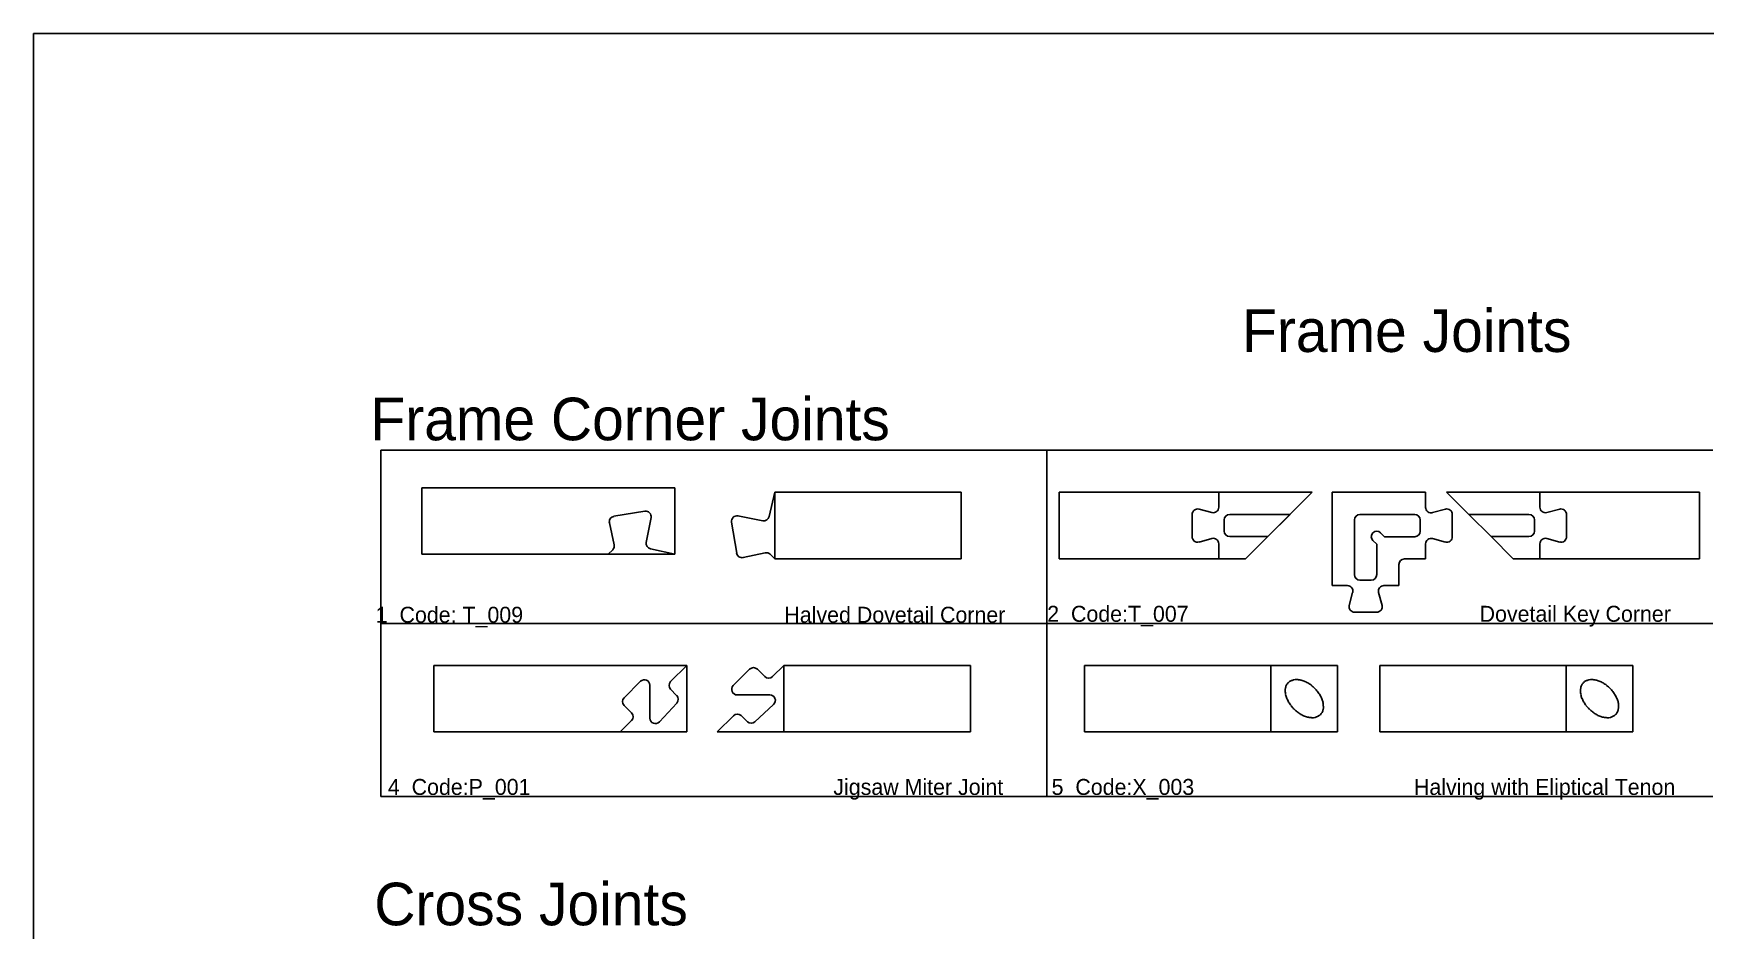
# Model space of a CAD drawing. Extents: x -5 to 6482, y 2 to 3133.
# Drawn here: x 11 to 1267, y 2459 to 3133 of the extents above; entities that cross this region are included whole.
import ezdxf

# ---------------------------------------------------------------- set-up
doc = ezdxf.new("R2010")
doc.units = 0
doc.layers.get('0').update_dxf_attribs({"linetype": 'CONTINUOUS'})
for name, color, linetype in [('3MM_ENGRAVE', 5, 'CONTINUOUS'), ('CUT_18_MM', 7, 'CONTINUOUS'), ('ENGRAVE_13_5', 6, 'CONTINUOUS'), ('ENGRAVE_4_5MM', 2, 'CONTINUOUS'), ('ENGRAVE_9MM', 3, 'CONTINUOUS'), ('JOINT_9_MM', 4, 'CONTINUOUS'), ('TEXT', 9, 'CONTINUOUS')]:
    doc.layers.add(name, color=color, linetype=linetype)

# ---------------------------------------------------------------- blocks, each defined once
blk = doc.blocks.new('_U9')
at = {"layer": 'TEXT', "linetype": 'CONTINUOUS'}
blk.add_text('Cross Joints', height=32, dxfattribs=at).set_placement((6861.9, 3087.5))
blk = doc.blocks.new('_U7')
at = {"layer": 'TEXT', "linetype": 'CONTINUOUS'}
blk.add_text('5  Code:X_003                                     Halving with Eliptical Tenon', height=12, dxfattribs=at).set_placement((7370.4, 3185.4))
blk = doc.blocks.new('_U6')
at = {"layer": 'TEXT', "linetype": 'CONTINUOUS'}
blk.add_text('4  Code:P_001                                                   Jigsaw Miter Joint', height=12, dxfattribs=at).set_placement((6872.1, 3185.4))
blk = doc.blocks.new('_U4')
at = {"layer": 'TEXT', "linetype": 'CONTINUOUS'}
blk.add_text('2  Code:T_007                                                 Dovetail Key Corner', height=12, dxfattribs=at).set_placement((7367.1, 3315.4))
blk = doc.blocks.new('_U3')
at = {"layer": 'TEXT', "linetype": 'CONTINUOUS'}
blk.add_text('Frame Corner Joints', height=32, dxfattribs=at).set_placement((6859, 3451.7))
blk = doc.blocks.new('_U2')
at = {"layer": 'TEXT', "linetype": 'CONTINUOUS'}
blk.add_text('Frame Joints', height=32, dxfattribs=at).set_placement((7513.4, 3518))
blk = doc.blocks.new('_U1')
at = {"layer": 'TEXT', "linetype": 'CONTINUOUS'}
blk.add_text('1  Code: T_009                                            Halved Dovetail Corner', height=12, dxfattribs=at).set_placement((6863, 3314.7))

msp = doc.modelspace()

# ---------------------------------------------------------------- linework, layer by layer
for p, q in [((11.4, 3132.7), (6482.4, 3132.7)), ((11.4, 2.1), (11.4, 3132.7)), ((272.1, 2819.7), (772.1, 2819.7)), ((272.1, 2689.7), (272.1, 2819.7)), ((772.1, 2819.7), (1272.1, 2819.7)), ((772.1, 2689.7), (772.1, 2819.7)), ((772.1, 2819.7), (772.1, 2689.7)), ((272.1, 2689.7), (772.1, 2689.7)), ((272.1, 2559.7), (272.1, 2689.7)), ((772.1, 2689.7), (272.1, 2689.7)), ((772.1, 2689.7), (1272.1, 2689.7)), ((772.1, 2559.7), (772.1, 2689.7)), ((772.1, 2689.7), (772.1, 2559.7)), ((1272.1, 2689.7), (772.1, 2689.7)), ((772.1, 2559.7), (272.1, 2559.7)), ((1272.1, 2559.7), (772.1, 2559.7))]:
    msp.add_line(p, q)
at = {"layer": 'CUT_18_MM', "color": 7, "linetype": 'CONTINUOUS'}
for p, q in [((302.9, 2741.6), (302.9, 2791.6)), ((302.9, 2791.6), (492.9, 2791.6)), ((492.9, 2791.6), (492.9, 2741.6)), ((563.7, 2769.9), (567.9, 2788.2)), ((567.9, 2788.2), (707.9, 2788.2)), ((707.9, 2788.2), (707.9, 2738.2)), ((971.4, 2788.2), (781.4, 2788.2)), ((781.4, 2788.2), (781.4, 2738.2)), ((921.4, 2738.2), (971.4, 2788.2)), ((1089, 2771.5), (1072.3, 2788.2)), ((1072.3, 2788.2), (1142.4, 2788.2)), ((1142.4, 2788.2), (1262.3, 2788.2)), ((1262.3, 2788.2), (1262.3, 2738.2)), ((539.4, 2742.5), (535.5, 2765.7)), ((540.3, 2770.4), (559, 2766.8)), ((1105.7, 2754.9), (1089, 2771.5)), ((1122.3, 2738.2), (1105.7, 2754.9)), ((492.9, 2741.6), (302.9, 2741.6)), ((560.7, 2742.7), (544.3, 2739.1)), ((567.9, 2738.2), (564.5, 2741.6)), ((707.9, 2738.2), (567.9, 2738.2)), ((781.4, 2738.2), (921.4, 2738.2)), ((1262.3, 2738.2), (1122.3, 2738.2)), ((312, 2608.2), (312, 2658.2)), ((312, 2658.2), (502, 2658.2)), ((502, 2658.2), (502, 2608.2)), ((549.1, 2655.3), (536.8, 2643)), ((560.5, 2649.7), (554.9, 2655.3)), ((574.8, 2658.2), (566.3, 2649.7)), ((714.8, 2658.2), (574.8, 2658.2)), ((714.8, 2608.2), (714.8, 2658.2)), ((539.7, 2636), (564.3, 2636)), ((567.1, 2628.9), (553.1, 2615.8)), ((536.9, 2620.4), (524.8, 2608.2)), ((547.5, 2615.9), (542.7, 2620.5)), ((452, 2608.2), (312, 2608.2)), ((502, 2608.2), (452, 2608.2)), ((524.8, 2608.2), (714.8, 2608.2))]:
    msp.add_line(p, q, dxfattribs=at)
at = {"layer": 'CUT_18_MM'}
for p, q in [((990.5, 2658.2), (800.5, 2658.2)), ((800.5, 2658.2), (800.5, 2608.2)), ((990.5, 2608.2), (990.5, 2658.2)), ((1212.2, 2658.2), (1022.2, 2658.2)), ((1022.2, 2658.2), (1022.2, 2608.2)), ((1212.2, 2608.2), (1212.2, 2658.2)), ((800.5, 2608.2), (940.5, 2608.2)), ((940.5, 2608.2), (990.5, 2608.2)), ((1022.2, 2608.2), (1162.2, 2608.2)), ((1162.2, 2608.2), (1212.2, 2608.2))]:
    msp.add_line(p, q, dxfattribs=at)
at = {"layer": 'CUT_18_MM', "color": 7, "linetype": 'CONTINUOUS'}
for centre, start, end in [((539.6, 2766.4), 78.9063, 189.4623), ((559.7, 2770.8), 258.9063, 347.3196), ((543.4, 2743.1), 189.4623, 282.3808), ((561.6, 2738.7), 45, 102.3807), ((552, 2652.4), 45, 135), ((563.4, 2652.6), 225, 315), ((539.7, 2640.1), 135, 270), ((564.3, 2631.9), 312.9175, 90), ((539.8, 2617.5), 46.3752, 135), ((550.3, 2618.8), 226.3752, 312.9175)]:
    msp.add_arc(centre, 4.1, start, end, dxfattribs=at)
at = {"layer": 'CUT_18_MM', "linetype": 'CONTINUOUS'}
for centre, radius, start, end in [((1183.5, 2639.1), 10.7, 167.9115, 181.2062), ((1186.7, 2639.2), 13.8, 181.1588, 192.3336), ((1181.3, 2639.6), 8.43, 152.349, 167.8862), ((1180.3, 2640.1), 7.31, 135.1108, 152.1988), ((1180.3, 2640.1), 7.31, 117.8012, 134.8892), ((1180.8, 2639), 8.43, 102.1138, 117.651), ((1181.3, 2636.9), 10.7, 88.7938, 102.0885), ((1181.2, 2633.7), 13.8, 77.6664, 88.8412), ((1180.4, 2630), 17.6, 68.2076, 77.7315), ((1179.1, 2626.6), 21.3, 59.8897, 68.2672), ((1177.6, 2624), 24.3, 52.2702, 59.9399), ((1176.6, 2622.6), 26, 44.9795, 52.3136), ((1176.6, 2622.6), 26, 37.6864, 45.0205), ((1177.9, 2623.6), 24.3, 30.0601, 37.7298), ((1190.3, 2639.9), 17.6, 192.2685, 201.7924), ((1193.8, 2641.3), 21.3, 201.7328, 210.1103), ((1196.4, 2642.8), 24.3, 210.0601, 217.7298), ((1197.8, 2643.8), 26, 217.6864, 225.0205), ((1197.8, 2643.8), 26, 224.9795, 232.3136), ((1180.5, 2625.1), 21.3, 21.7328, 30.1103), ((1184, 2626.5), 17.6, 12.2685, 21.7924), ((1193, 2626.8), 8.43, 332.349, 347.8862), ((1187.7, 2627.3), 13.8, 1.1588, 12.3336), ((1190.8, 2627.3), 10.7, 347.9115, 1.2062), ((1196.8, 2642.5), 24.3, 232.2702, 239.9399), ((1195.3, 2639.8), 21.3, 239.8897, 248.2672), ((1193.9, 2636.4), 17.6, 248.2076, 257.7315), ((1193.1, 2632.7), 13.8, 257.6664, 268.8412), ((1193.1, 2629.5), 10.7, 268.7938, 282.0885), ((1193.5, 2627.4), 8.43, 282.1138, 297.651), ((1194, 2626.4), 7.31, 297.8012, 314.8892), ((1194, 2626.3), 7.31, 315.1108, 332.1988)]:
    msp.add_arc(centre, radius, start, end, dxfattribs=at)
at = {"layer": 'ENGRAVE_13_5', "linetype": 'CONTINUOUS'}
for p, q in [((905.4, 2759), (905.4, 2767.4)), ((909.5, 2771.5), (954.8, 2771.5)), ((954.8, 2771.5), (938.1, 2754.9)), ((1089, 2771.5), (1134.2, 2771.5)), ((1138.3, 2767.4), (1138.3, 2759)), ((938.1, 2754.9), (909.5, 2754.9)), ((1134.2, 2754.9), (1105.7, 2754.9))]:
    msp.add_line(p, q, dxfattribs=at)
for centre, start, end in [((909.5, 2767.4), 90, 180), ((1134.2, 2767.4), 0, 90), ((909.5, 2759), 180, 270), ((1134.2, 2759), 270, 0)]:
    msp.add_arc(centre, 4.1, start, end, dxfattribs=at)
at = {"layer": 'ENGRAVE_4_5MM', "linetype": 'CONTINUOUS'}
for p, q in [((1056.6, 2788.2), (986.5, 2788.2)), ((986.5, 2788.2), (986.5, 2718.1)), ((1056.6, 2776.8), (1056.6, 2788.2)), ((1071.5, 2775.5), (1061.8, 2772.9)), ((1003.2, 2767.4), (1003.2, 2726.3)), ((1048.4, 2771.5), (1007.3, 2771.5)), ((1052.5, 2758.9), (1052.5, 2767.4)), ((1076.6, 2754.8), (1076.6, 2771.5)), ((1019.9, 2749.1), (1017, 2751.9)), ((1022.8, 2757.7), (1025.7, 2754.8)), ((1025.7, 2754.8), (1048.4, 2754.8)), ((1056.6, 2738.1), (1056.6, 2749.4)), ((1061.8, 2753.4), (1071.5, 2750.8)), ((1019.9, 2726.3), (1019.9, 2749.1)), ((1040.7, 2738.1), (1056.6, 2738.1)), ((1036.6, 2718.1), (1036.6, 2734)), ((986.5, 2718.1), (997.9, 2718.1)), ((1001.8, 2712.9), (999.3, 2703.2)), ((1007.3, 2722.2), (1015.8, 2722.2)), ((1023.9, 2703.2), (1021.3, 2712.9)), ((1025.3, 2718.1), (1036.6, 2718.1)), ((1003.2, 2698.1), (1019.9, 2698.1))]:
    msp.add_line(p, q, dxfattribs=at)
for centre, start, end in [((1060.7, 2776.8), 180, 285), ((1072.5, 2771.5), 360, 105), ((1007.3, 2767.4), 90, 180), ((1048.4, 2767.4), 0, 90), ((1019.9, 2754.8), 45, 225), ((1048.4, 2758.9), 270, 360), ((1060.7, 2749.4), 75, 180), ((1072.5, 2754.8), 255, 0), ((1040.7, 2734), 90, 180), ((1007.3, 2726.3), 180, 270), ((1015.8, 2726.3), 270, 0), ((997.9, 2714), 345, 90), ((1025.3, 2714), 90, 195), ((1003.2, 2702.2), 165, 270.0004), ((1019.9, 2702.2), 270, 15)]:
    msp.add_arc(centre, 4.1, start, end, dxfattribs=at)
at = {"layer": 'ENGRAVE_9MM', "linetype": 'CONTINUOUS'}
for p, q in [((563.7, 2769.9), (567.9, 2788.2)), ((567.9, 2788.2), (567.9, 2738.2)), ((1089, 2771.5), (1072.3, 2788.2)), ((1072.3, 2788.2), (1142.4, 2788.2)), ((1142.4, 2788.2), (1142.4, 2776.9)), ((886.5, 2775.5), (896.2, 2772.9)), ((1147.6, 2772.9), (1157.3, 2775.5)), ((447.4, 2748.8), (443.8, 2765.1)), ((447.2, 2770.1), (470.4, 2773.9)), ((475.1, 2769.1), (471.4, 2750.5)), ((539.4, 2742.5), (535.5, 2765.7)), ((540.3, 2770.4), (559, 2766.8)), ((881.3, 2754.8), (881.3, 2771.5)), ((1105.7, 2754.9), (1089, 2771.5)), ((1162.4, 2754.8), (1162.4, 2771.5)), ((896.2, 2753.4), (886.5, 2750.8)), ((1122.3, 2738.2), (1105.7, 2754.9)), ((1142.4, 2749.5), (1142.4, 2738.2)), ((1157.3, 2750.8), (1147.6, 2753.4)), ((442.9, 2741.6), (446.3, 2745)), ((492.9, 2741.6), (442.9, 2741.6)), ((474.6, 2745.7), (492.9, 2741.6)), ((560.7, 2742.7), (544.3, 2739.1)), ((567.9, 2738.2), (564.5, 2741.6)), ((1142.4, 2738.2), (1122.3, 2738.2)), ((489.8, 2646), (502, 2658.2)), ((502, 2658.2), (502, 2608.2)), ((549.1, 2655.3), (536.8, 2643)), ((560.5, 2649.7), (554.9, 2655.3)), ((574.8, 2658.2), (566.3, 2649.7)), ((574.8, 2608.2), (574.8, 2658.2)), ((940.5, 2658.2), (940.5, 2608.2)), ((990.5, 2658.2), (940.5, 2658.2)), ((990.5, 2608.2), (990.5, 2658.2)), ((1162.2, 2658.2), (1162.2, 2608.2)), ((1212.2, 2658.2), (1162.2, 2658.2)), ((1212.2, 2608.2), (1212.2, 2658.2)), ((454.9, 2633.9), (467.2, 2646.2)), ((474.2, 2643.3), (474.2, 2618.6)), ((494.3, 2635.5), (489.8, 2640.3)), ((460.5, 2622.5), (454.9, 2628.1)), ((481.3, 2615.8), (494.4, 2629.9)), ((539.7, 2636), (564.3, 2636)), ((567.1, 2628.9), (553.1, 2615.8)), ((452, 2608.2), (460.5, 2616.7)), ((536.9, 2620.4), (524.8, 2608.2)), ((547.5, 2615.9), (542.7, 2620.5)), ((502, 2608.2), (452, 2608.2)), ((524.8, 2608.2), (574.8, 2608.2)), ((940.5, 2608.2), (990.5, 2608.2)), ((1162.2, 2608.2), (1212.2, 2608.2))]:
    msp.add_line(p, q, dxfattribs=at)
at = {"layer": 'ENGRAVE_9MM'}
for p, q in [((901.3, 2776.9), (901.3, 2788.2)), ((901.3, 2788.2), (971.4, 2788.2)), ((971.4, 2788.2), (938.1, 2754.9)), ((901.3, 2738.2), (901.3, 2749.5)), ((938.1, 2754.9), (921.4, 2738.2)), ((921.4, 2738.2), (901.3, 2738.2))]:
    msp.add_line(p, q, dxfattribs=at)
at = {"layer": 'ENGRAVE_9MM', "linetype": 'CONTINUOUS'}
for centre, radius, start, end in [((885.4, 2771.5), 4.1, 75, 180.0004), ((897.2, 2776.9), 4.1, 255, 0), ((1146.5, 2776.9), 4.1, 180, 285), ((1158.3, 2771.5), 4.1, 360, 105), ((447.8, 2766), 4.1, 99.4623, 192.3808), ((471.1, 2769.9), 4.1, 348.9063, 99.4623), ((539.6, 2766.4), 4.1, 78.9063, 189.4623), ((559.7, 2770.8), 4.1, 258.9063, 347.3196), ((475.5, 2749.7), 4.1, 168.9063, 257.3196), ((885.4, 2754.8), 4.1, 180, 285), ((897.2, 2749.5), 4.1, 0, 105), ((1146.5, 2749.5), 4.1, 75, 180), ((1158.3, 2754.8), 4.1, 255, 0), ((443.4, 2747.9), 4.1, 315, 12.3807), ((543.4, 2743.1), 4.1, 189.4623, 282.3808), ((561.6, 2738.7), 4.1, 45, 102.3807), ((552, 2652.4), 4.1, 45, 135), ((563.4, 2652.6), 4.1, 225, 315), ((470.1, 2643.3), 4.1, 360, 135), ((492.7, 2643.1), 4.1, 135, 223.6248), ((539.7, 2640.1), 4.1, 135, 270), ((961.9, 2639.1), 10.7, 167.9115, 181.2062), ((965, 2639.2), 13.8, 181.1588, 192.3336), ((959.7, 2639.6), 8.43, 152.349, 167.8862), ((958.7, 2640.1), 7.31, 135.1108, 152.1988), ((958.7, 2640.1), 7.31, 117.8012, 134.8892), ((959.2, 2639), 8.43, 102.1138, 117.651), ((959.6, 2636.9), 10.7, 88.7938, 102.0885), ((959.6, 2633.7), 13.8, 77.6664, 88.8412), ((958.8, 2630), 17.6, 68.2076, 77.7315), ((957.4, 2626.6), 21.3, 59.8897, 68.2672), ((956, 2624), 24.3, 52.2702, 59.9399), ((954.9, 2622.6), 26, 44.9795, 52.3136), ((954.9, 2622.6), 26, 37.6864, 45.0205), ((956.3, 2623.6), 24.3, 30.0601, 37.7298), ((457.8, 2631), 4.1, 135, 225), ((491.4, 2632.7), 4.1, 317.0825, 43.6248), ((564.3, 2631.9), 4.1, 312.9175, 90), ((968.7, 2639.9), 17.6, 192.2685, 201.7924), ((972.2, 2641.3), 21.3, 201.7328, 210.1103), ((974.8, 2642.8), 24.3, 210.0601, 217.7298), ((976.1, 2643.8), 26, 217.6864, 225.0205), ((976.1, 2643.8), 26, 224.9795, 232.3136), ((958.9, 2625.1), 21.3, 21.7328, 30.1103), ((962.4, 2626.5), 17.6, 12.2685, 21.7924), ((971.4, 2626.8), 8.43, 332.349, 347.8862), ((966, 2627.3), 13.8, 1.1588, 12.3336), ((969.2, 2627.3), 10.7, 347.9115, 1.2062), ((457.6, 2619.6), 4.1, 315, 45), ((478.3, 2618.6), 4.1, 180, 317.0825), ((539.8, 2617.5), 4.1, 46.3752, 135), ((550.3, 2618.8), 4.1, 226.3752, 312.9175), ((975.1, 2642.5), 24.3, 232.2702, 239.9399), ((973.6, 2639.8), 21.3, 239.8897, 248.2672), ((972.3, 2636.4), 17.6, 248.2076, 257.7315), ((971.5, 2632.7), 13.8, 257.6664, 268.8412), ((971.4, 2629.5), 10.7, 268.7938, 282.0885), ((971.9, 2627.4), 8.43, 282.1138, 297.651), ((972.4, 2626.4), 7.31, 297.8012, 314.8892), ((972.4, 2626.3), 7.31, 315.1108, 332.1988)]:
    msp.add_arc(centre, radius, start, end, dxfattribs=at)
at = {"layer": 'JOINT_9_MM', "linetype": 'CONTINUOUS'}
for p, q in [((986.5, 2788.2), (986.5, 2718.1)), ((1056.6, 2788.2), (986.5, 2788.2)), ((1056.6, 2776.8), (1056.6, 2788.2)), ((1071.5, 2775.5), (1061.8, 2772.9)), ((1076.6, 2754.8), (1076.6, 2771.5)), ((1056.6, 2738.1), (1056.6, 2749.4)), ((1061.8, 2753.4), (1071.5, 2750.8)), ((1040.7, 2738.1), (1056.6, 2738.1)), ((1036.6, 2718.1), (1036.6, 2734)), ((986.5, 2718.1), (997.9, 2718.1)), ((1001.8, 2712.9), (999.3, 2703.2)), ((1023.9, 2703.2), (1021.3, 2712.9)), ((1025.3, 2718.1), (1036.6, 2718.1)), ((1003.2, 2698.1), (1019.9, 2698.1))]:
    msp.add_line(p, q, dxfattribs=at)
for centre, start, end in [((1060.7, 2776.8), 180, 285), ((1072.5, 2771.5), 0, 105), ((1060.7, 2749.4), 75, 180), ((1072.5, 2754.8), 255, 0), ((1040.7, 2734), 90, 180), ((997.9, 2714), 345, 90), ((1025.3, 2714), 90, 195), ((1003.2, 2702.2), 165, 270.0004), ((1019.9, 2702.2), 270, 15)]:
    msp.add_arc(centre, 4.1, start, end, dxfattribs=at)

# ---------------------------------------------------------------- block references
at = {"layer": '3MM_ENGRAVE'}
for name in ['_U2', '_U3', '_U1', '_U4', '_U6', '_U7', '_U9']:
    msp.add_blockref(name, (-6594.6, -624.5), dxfattribs=at)

doc.saveas('drawing.dxf')
